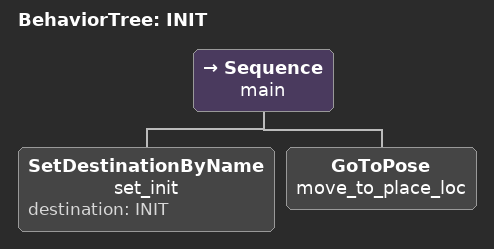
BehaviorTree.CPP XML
<root>
    <BehaviorTree ID="INIT">
    <Sequence name="main">

        <SetDestinationByName name="set_init" destination="INIT"/>
        <GoToPose name="move_to_place_loc"/>

    </Sequence>
    </BehaviorTree>
</root>
